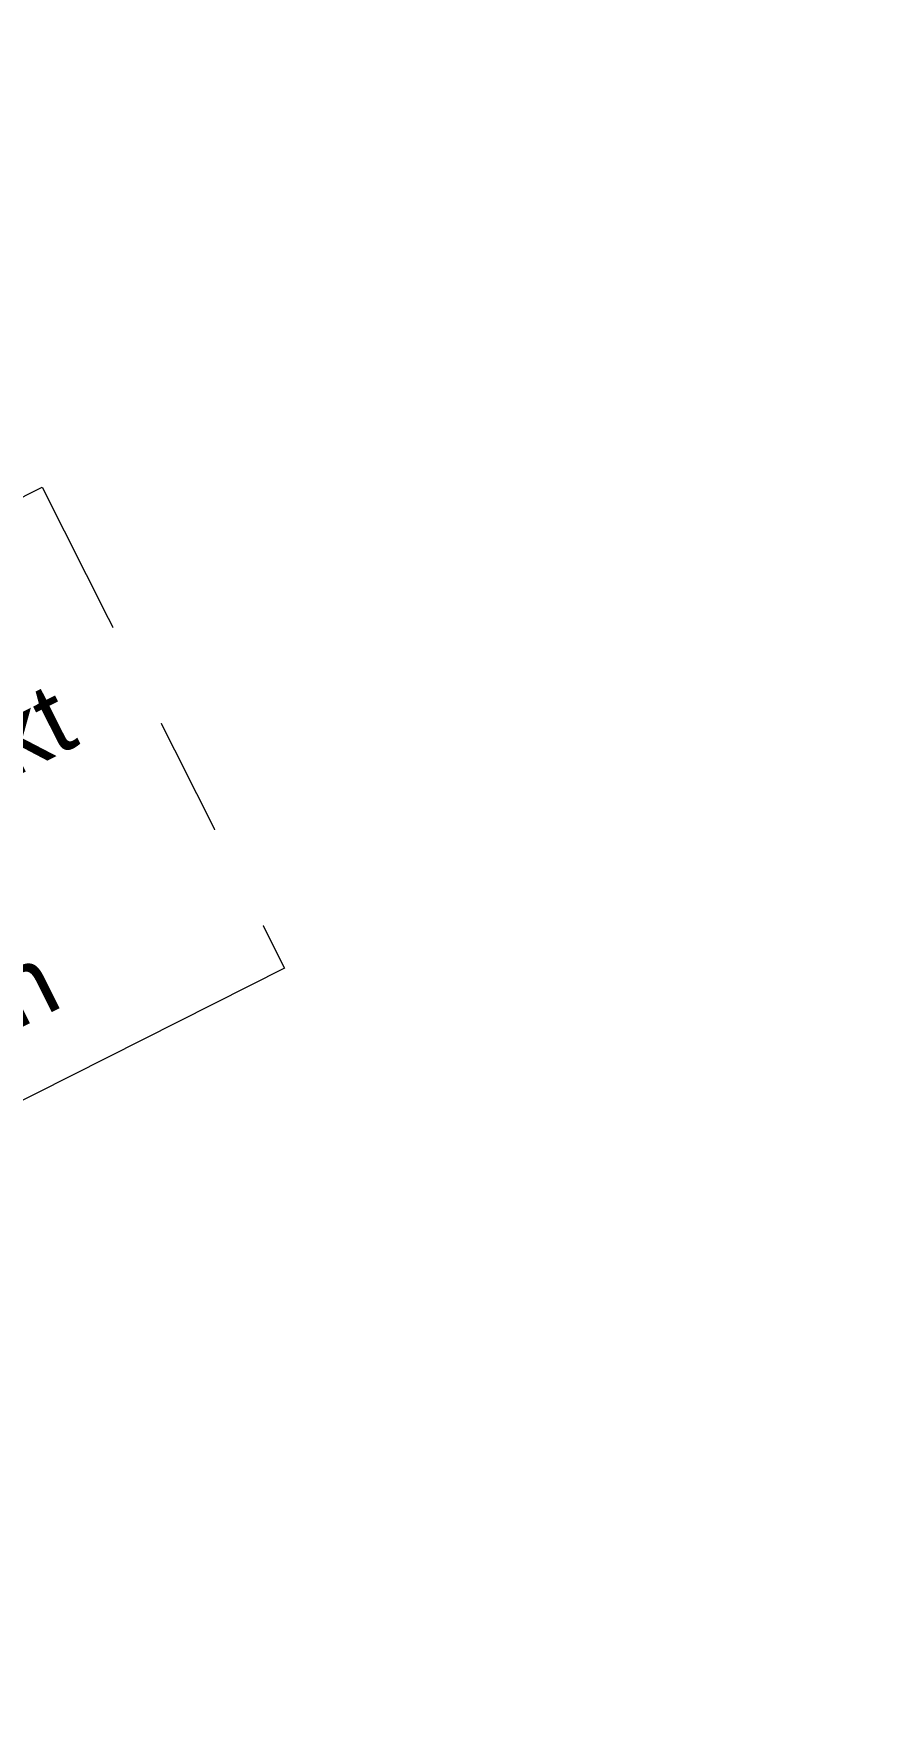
# Model space of a CAD drawing. Header units: metres. Extents: x 2682525 to 2683550, y 1250555 to 1251328.
# Drawn here: x 2683135.325 to 2683136.786, y 1250902.783 to 1250905.743 of the extents above; entities that cross this region are included whole.
import ezdxf

# ---------------------------------------------------------------- set-up
doc = ezdxf.new("R2010")
doc.units = ezdxf.units.M
doc.header["$PDMODE"] = 2
doc.header["$PDSIZE"] = -2
doc.linetypes.add('Verdeckt 0_75', pattern=[1.5, 0.75, -0.75])
for name, color, linetype, lineweight, true_color in [('2458 A U1_dwg-1', 9, 'Continuous', 18, 0x808080), ('_24_200 Materialien-Beton', 9, 'Continuous', 18, 0x808080), ('_24_200 Materialien-Daemmung H', 9, 'Continuous', 18, 0x808080), ('_24_300 Bauteile 3D-Wand Innen', 9, 'Continuous', 18, 0x808080), ('_24_400 Ausbau 2D-Moebel', 9, 'Continuous', 18, 0x808080), ('Bemassung', 9, 'Continuous', 18, 0x808080)]:
    doc.layers.add(name, color=color, linetype=linetype, lineweight=lineweight, true_color=true_color)
for name, color, linetype, lineweight in [('A-____-____-DIMS', 7, 'Continuous', 9), ('A-DETL-____-MBND', 7, 'Verdeckt 0_75', 18), ('Bemassung-1', 7, 'Continuous', 18), ('G-____-____-TEXT', 7, 'Continuous', 9)]:
    doc.layers.add(name, color=color, linetype=linetype, lineweight=lineweight)
doc.styles.add('Arial_3', font='arial.ttf', dxfattribs={"height": 125})
doc.styles.add('Arial_31', font='arial.ttf', dxfattribs={"width": 0.9, "height": 200})
doc.styles.add('ISOCP_2', font='isocp___.ttf', dxfattribs={"height": 125.8608217592593})
doc.dimstyles.new('2_0_mm_-_Arial', dxfattribs={"dimscale": 304.8, "dimtxt": 204.051879991394, "dimasz": 0.2460629921259842, "dimexe": 0.3280839895013123, "dimexo": 0.3280840109072179, "dimgap": 0.08202099737532807, "dimtad": 1, "dimdec": 1, "dimlfac": 0.001, "dimrnd": 0.09999999999999999, "dimzin": 0, "dimdsep": 46, "dimtxsty": 'Arial_31', "dimblk1": 'OBLIQUE', "dimblk2": 'OBLIQUE', "dimsah": 1, "dimcen": 0.09, "dimdle": 0.3280839895013123, "dimazin": 0, "dimtfac": 1, "dimtdec": 4, "dimtix": 1, "dimtmove": 0, "dimatfit": 3, "dimfxl": 1, "dimtvp": 1, "dimtfill": 1, "dimtolj": 1, "dimtzin": 0, "dimarcsym": 2})
doc.dimstyles.new('2_0_mm_-_Arial_1', dxfattribs={"dimscale": 304.8, "dimtxt": 204.051879991394, "dimasz": 0.2460629921259842, "dimexe": 0.3280839895013123, "dimexo": 0.3280840109072179, "dimgap": 0.08202099737532807, "dimtad": 1, "dimdec": 1, "dimlfac": 0.001, "dimrnd": 0.09999999999999999, "dimzin": 0, "dimdsep": 46, "dimtxsty": 'Arial_31', "dimblk1": 'OBLIQUE', "dimblk2": 'OBLIQUE', "dimsah": 1, "dimcen": 0.09, "dimdle": 0.3280839895013123, "dimazin": 0, "dimtfac": 1, "dimtdec": 4, "dimtix": 1, "dimtmove": 2, "dimatfit": 3, "dimfxl": 1, "dimtvp": 1, "dimtfill": 1, "dimtolj": 1, "dimtzin": 0, "dimarcsym": 2})
pattern_1 = [(18.233, (0, 0), (18.77292067800844, -56.98752011815572), []), (288.233, (0, 0), (63.31313485127099, 20.85671487326738), [])]
pattern_2 = [(89.97, (0, 0), (49.99999314610821, -0.02617993758368658), [])]
pattern_3 = [(0, (0, 0), (0, -50), [])]

# ---------------------------------------------------------------- blocks, each defined once
blk = doc.blocks.new('2458 A U1_dwg_VW_SLASH-9045485-U01 Bodenplatte')
at = {"layer": 'Bemassung'}
for p, q in [((500.0534143197685, 500.0534143197683), (-500.0534143197683, -500.0534143197685)), ((890.9383564621788, 0), (-999.9999999999999, 0))]:
    blk.add_line(p, q, dxfattribs=at)
blk = doc.blocks.new('2458 A U1_dwg-9041719-U01 Bodenplatte')
at = {"layer": '_24_200 Materialien-Beton'}
h = blk.add_hatch(dxfattribs=at)
h.set_pattern_fill('FP_1', color=256, style=0, pattern_type=2)
h.set_pattern_definition(pattern_1)
h.paths.add_polyline_path([(-21998.89012047957, -17560.46579661157), (-21718.8901204796, -17280.61025200012), (-21718.89012047962, -15680.46579661153), (-21998.89012047961, -15400.46579661154), (-21998.89012047957, -17280.61025200012)])
h = blk.add_hatch(dxfattribs=at)
h.set_pattern_fill('FP_1', color=256, style=0, pattern_type=2)
h.set_pattern_definition(pattern_1)
h.paths.add_polyline_path([(-21998.89012047957, -17560.46579661157), (-21718.8901204796, -17280.61025200012), (-21718.89012047962, -15680.46579661153), (-21998.89012047961, -15400.46579661154), (-21998.89012047961, -15700.46579661158)])
h = blk.add_hatch(dxfattribs=at)
h.set_pattern_fill('FP_1', color=256, style=0, pattern_type=2)
h.set_pattern_definition(pattern_1)
h.paths.add_polyline_path([(-19861.01777991356, -17561.56903548504), (-19598.8901203391, -17281.70426793714), (-21718.8901204796, -17280.61025200012), (-21998.89012047957, -17560.46579661158), (-19861.01777991356, -17560.46579661158)])
h = blk.add_hatch(dxfattribs=at)
h.set_pattern_fill('FP_1', color=256, style=0, pattern_type=2)
h.set_pattern_definition(pattern_1)
h.paths.add_polyline_path([(-19861.01777991356, -17561.56903548504), (-19598.8901203391, -17281.70426793714), (-21718.8901204796, -17280.61025200012), (-21998.89012047957, -17560.46579661158), (-19861.01777991356, -17560.46579661158)])
h = blk.add_hatch(dxfattribs=at)
h.set_pattern_fill('FP_1', color=256, style=0, pattern_type=2)
h.set_pattern_definition(pattern_1)
h.paths.add_polyline_path([(-19848.89012033911, -20535.46579664229), (-19848.89012033911, -20285.46579664229), (-21286.1788900316, -20285.46579664229), (-21536.1788900316, -20535.46579664228), (-19996.145965765, -20535.46579664229)])
h.paths.add_polyline_path([(-21712.95558532821, -20535.46579664228), (-21462.95558532823, -20285.46579664229), (-24054.01496714392, -20285.46579664228), (-24054.01496714392, -20535.46579664227), (-21991.62257390573, -20535.46579664228)])
h = blk.add_hatch(dxfattribs=at)
h.set_pattern_fill('FP_1', color=256, style=0, pattern_type=2)
h.set_pattern_definition(pattern_1)
h.paths.add_polyline_path([(-19848.89012033911, -20535.46579664229), (-19848.89012033911, -20285.46579664229), (-21286.1788900316, -20285.46579664229), (-21536.1788900316, -20535.46579664228), (-19996.145965765, -20535.46579664229)])
h.paths.add_polyline_path([(-21991.62257390573, -20535.46579664228), (-21712.95558532821, -20535.46579664228), (-21462.95558532823, -20285.46579664229), (-24054.01496714392, -20285.46579664228), (-24054.01496714392, -20535.46579664227), (-22490.48717840575, -20535.46579664227)])
at = {"layer": '_24_200 Materialien-Daemmung H'}
h = blk.add_hatch(dxfattribs=at)
h.set_pattern_fill('FP_2', color=256, style=0, pattern_type=2)
h.set_pattern_definition(pattern_3)
h.paths.add_polyline_path([(-22188.89012047958, -17750.36777331221), (-21998.89012047957, -17560.46579661158), (-21998.89012047961, -15400.46579661154), (-22188.89012047962, -15210.46579661153), (-22188.89012047958, -17560.46579661158)])
h = blk.add_hatch(dxfattribs=at)
h.set_pattern_fill('FP_2', color=256, style=0, pattern_type=2)
h.set_pattern_definition(pattern_3)
h.paths.add_polyline_path([(-22188.89012047958, -17750.36777331221), (-21998.89012047957, -17560.46579661158), (-21998.89012047961, -15400.46579661154), (-22188.89012047962, -15210.46579661153), (-22188.89012047962, -15700.46579661158)])
h = blk.add_hatch(dxfattribs=at)
h.set_pattern_fill('FP_10', color=256, style=0, pattern_type=2)
h.set_pattern_definition(pattern_2)
h.paths.add_polyline_path([(-20038.89012033911, -17751.47727060683), (-19861.01777991356, -17561.56903548504), (-21998.89012047957, -17560.46579661158), (-22188.89012047958, -17750.36777331221), (-20038.89012033911, -17750.36777331221)])
h = blk.add_hatch(dxfattribs=at)
h.set_pattern_fill('FP_10', color=256, style=0, pattern_type=2)
h.set_pattern_definition(pattern_2)
h.paths.add_polyline_path([(-20038.89012033911, -17751.47727060683), (-19861.01777991356, -17561.56903548504), (-21998.89012047957, -17560.46579661158), (-22188.89012047958, -17750.36777331221), (-20038.89012033911, -17750.36777331221)])
at = {"layer": '_24_200 Materialien-Beton', "flags": 128}
for points in [[(-21998.89012047956, -17560.46579661156), (-19861.01777991355, -17560.46579661156), (-21998.89012047956, -17560.46579661156), (-21998.89012047956, -15400.46579661152), (-19598.89012033911, -15400.46579661152), (-21998.89012047957, -15400.46579661152), (-28478.35925963508, -15400.46579661152), (-21998.89012047957, -15400.46579661152)], [(-21462.95558532827, -20285.46579664229), (-24054.01496714392, -20285.46579664229)]]:
    blk.add_lwpolyline(points, close=True, dxfattribs=at)
for points in [[(-23114.01496714837, -20697.07744892974), (-23114.01496714837, -20535.46579664228), (-21712.95558532825, -20535.46579664228)], [(-21712.95558532825, -20535.46579664228), (-23114.01496714835, -20535.46579664228), (-23114.01496714835, -20697.07744892973)]]:
    blk.add_lwpolyline(points, dxfattribs=at)
at = {"layer": '_24_200 Materialien-Daemmung H', "flags": 128}
for points in [[(-20038.89012033909, -18331.4772706068), (-20038.89012033909, -17751.47727060681), (-22188.89012047956, -17751.47727060681), (-22188.89012047956, -15210.46579661152), (-19598.89012034154, -15210.46579661152), (-18478.89012047924, -15210.46579661152), (-19598.89012034154, -15210.46579661152), (-22188.89012047958, -15210.46579661152), (-22188.89012047958, -17750.36777331219), (-20038.89012033908, -17750.36777331219)], [(-19598.89012033911, -15400.46579661392), (-18478.89012047924, -15400.46579661392), (-19598.89012033911, -15400.46579661392), (-21998.89012047958, -15400.46579661392), (-21998.89012047958, -17560.46579661156), (-19861.01777991355, -17560.46579661156), (-21998.89012047956, -17560.46579661156), (-21998.89012047956, -15400.46579661152)]]:
    blk.add_lwpolyline(points, close=True, dxfattribs=at)
at = {"layer": '_24_300 Bauteile 3D-Wand Innen', "flags": 128}
for points in [[(-20038.89012033909, -18331.4772706068), (-20038.89012033909, -17751.47727060681), (-22188.89012047956, -17751.47727060681), (-22188.89012047956, -15210.46579661152), (-19598.89012034154, -15210.46579661152), (-22188.89012047958, -15210.46579661152), (-22188.89012047958, -17750.36777331219), (-20038.89012033909, -17750.36777331219)], [(-21462.95558532825, -20285.46579664229), (-24054.01496714392, -20285.46579664229)]]:
    blk.add_lwpolyline(points, close=True, dxfattribs=at)
for points in [[(-23114.01496714835, -20697.07744892973), (-23114.01496714835, -20535.46579664228), (-21712.95558532825, -20535.46579664228)], [(-21712.95558532825, -20535.46579664228), (-23114.01496714835, -20535.46579664228), (-23114.01496714835, -20697.07744892973)]]:
    blk.add_lwpolyline(points, dxfattribs=at)
at = {"layer": '_24_400 Ausbau 2D-Moebel', "flags": 128}
blk.add_lwpolyline([(-20648.89012047954, -18401.27859318425), (-21848.89012047954, -18401.27859318425), (-21848.89012047954, -17801.27859318425), (-20648.89012047954, -17801.27859318425)], close=True, dxfattribs=at)
blk.add_lwpolyline([(-20648.89012047954, -18401.27859318425), (-21848.89012047954, -18401.27859318425), (-21848.89012047954, -17801.27859318425), (-20648.89012047954, -17801.27859318425)], close=True, dxfattribs=at)
blk.add_lwpolyline([(-21448.88999769365, -18701.27867504147), (-21448.88999769365, -18401.2786750415), (-21048.89012047955, -18401.2786750415), (-21048.89012047955, -18701.27851132697), (-21448.88999769365, -18701.27851132697)], dxfattribs=at)
blk.add_lwpolyline([(-21448.88999769365, -18701.27867504147), (-21448.88999769365, -18401.2786750415), (-21048.89012047955, -18401.2786750415), (-21048.89012047955, -18701.27851132697), (-21448.88999769365, -18701.27851132697)], dxfattribs=at)
at = {"layer": 'Bemassung', "flags": 128}
for points in [[(-22775.4569627819, -17560.46579661157), (-21861.89012047956, -17560.46579661157), (-22775.4569627819, -17560.46579661157), (-21861.89012047956, -17560.46579661157)], [(-21998.89012047956, -18274.7674511667), (-21998.89012047956, -17563.46579661156), (-21998.89012047956, -18274.76745116671), (-21998.89012047956, -17563.46579661156)], [(-22675.45696278208, -20060.98337476727), (-22675.45696278208, -20173.22458570477), (-22675.45696278208, -17672.70700754907), (-22675.45696278208, -20173.22458570477)], [(-25651.77375620198, -18174.76745116672), (-22111.13133141706, -18174.76745116672)], [(-21886.64890954205, -18174.76745116672), (-19961.13133141704, -18174.76745116672)], [(-26792.79984073416, -18983.2628981883), (-20151.13133127662, -18983.2628981883)], [(-20263.3725422141, -19788.68927957524), (-20151.1313312766, -19788.68927957524), (-23941.7737562064, -19788.68927957524), (-20151.1313312766, -19788.68927957524)], [(-22775.45696278206, -20285.46579664227), (-21950.63534153408, -20285.46579664227), (-22775.45696278206, -20285.46579664227), (-21950.63534153408, -20285.46579664227)], [(-22675.45696278208, -20285.46579664227), (-22675.45696278208, -20535.46579664227)], [(-22775.45696278207, -20535.46579664227), (-22050.73375544271, -20535.46579664227), (-22775.45696278207, -20535.46579664227), (-22050.73375544271, -20535.46579664227)]]:
    blk.add_lwpolyline(points, close=True, dxfattribs=at)
at = {"xscale": 0.1122412109375, "yscale": 0.1122412109375, "zscale": 0.1122412109375}
blk.add_blockref('2458 A U1_dwg_VW_SLASH-9045485-U01 Bodenplatte', (-21998.89012047956, -18174.76745116672), dxfattribs=at)
blk.add_blockref('2458 A U1_dwg_VW_SLASH-9045485-U01 Bodenplatte', (-21998.89012047956, -18174.76745116672), dxfattribs=at)
for p, rotation in [((-21998.89012047956, -18174.76745116672), 180), ((-21998.89012047956, -18174.76745116672), 180), ((-22675.45696278192, -20285.46579664227), 270), ((-22675.45696278208, -20285.46579664227), 270), ((-22675.45696278192, -20285.46579664227), 270), ((-22675.45696278208, -20285.46579664227), 270)]:
    blk.add_blockref('2458 A U1_dwg_VW_SLASH-9045485-U01 Bodenplatte', p, dxfattribs=dict(at, rotation=rotation))
at = {"layer": 'Bemassung-1', "char_height": 125.8608217592593, "line_spacing_factor": 1.478621465017729, "style": 'ISOCP_2'}
for s, insert, width, attachment_point in [('2.15', (-20923.89012047954, -18067.734175199), 372.1887141535614, 2), ('2.15', (-20923.89012047954, -18067.734175199), 372.1887141535614, 2), ('5', (-21922.43397051842, -19515.79466866977), 118.4236817761332, 1), ('5', (-21922.43397051842, -19515.79466866977), 118.4236817761332, 1), ('4.01', (-22278.8626849826, -19662.33262543234), 389.1063829787234, 1), ('4.01', (-22278.8626849826, -19662.33262543234), 389.1063829787234, 1)]:
    blk.add_mtext(s, dxfattribs=dict(at, insert=insert, width=width, attachment_point=attachment_point))
at = {"layer": 'Bemassung-1', "char_height": 125.8608217592593, "rotation": 90, "line_spacing_factor": 1.478621465017729, "style": 'ISOCP_2'}
for s, insert, width, attachment_point in [('2.72', (-22565.68123305104, -18914.7627377003), 406.0240518038852, 1), ('2.72', (-22565.68123305104, -18914.7627377003), 406.0240518038852, 1), ('25', (-22782.49023874979, -20410.46579664226), 236.8473635522664, 2), ('25', (-22782.49023874979, -20410.46579664226), 236.8473635522664, 2)]:
    blk.add_mtext(s, dxfattribs=dict(at, insert=insert, width=width, attachment_point=attachment_point))
blk = doc.blocks.new('_Oblique')
at = {"color": 0, "linetype": 'ByBlock', "lineweight": -2}
blk.add_line((-0.5, -0.5), (0.5, 0.5), dxfattribs=at)
blk = doc.blocks.new('*D1807')
at = {"layer": 'A-____-____-DIMS', "color": 0, "lineweight": -2, "transparency": 16777216}
for p, q in [((2683068.897622096, 1250867.009540824), (2683135.861756529, 1250900.785341326)), ((2683053.688199543, 1250859.338114525), (2683068.897622096, 1250867.009540824)), ((2683053.688199543, 1250859.338114525), (2682986.72406511, 1250825.562314023)), ((2683113.74310552, 1250778.098576879), (2683113.932022766, 1250777.724028246)), ((2683098.698719751, 1250770.099947516), (2683098.722600213, 1250770.052601948))]:
    blk.add_line(p, q, dxfattribs=at)
at = {"layer": 'A-____-____-DIMS', "color": 0, "lineweight": -2, "transparency": 16777216, "xscale": 74.99999999999999, "yscale": 74.99999999999999, "zscale": 74.99999999999999}
for p, rotation in [((2683068.897622096, 1250867.009540824), 206.7657572042305), ((2683053.688199543, 1250859.338114525), 26.76575720423048)]:
    blk.add_blockref('_Oblique', p, dxfattribs=dict(at, rotation=rotation))
at = {"layer": 'A-____-____-DIMS', "color": 0, "transparency": 16777216, "insert": (2683004.047613651, 1250976.668747653), "char_height": 200, "width": 911.641014607705, "attachment_point": 5, "rotation": 26.76575720423047, "style": 'Arial_31', "bg_fill": 3, "box_fill_scale": 1.1, "bg_fill_color": 256, "bg_fill_true_color": 13158600, "bg_fill_transparency": 0}
blk.add_mtext('\\A1;0.0', dxfattribs=at)
at = {"layer": 'Defpoints', "color": 0, "transparency": 16777216}
for p in [(2683068.708701911, 1250867.384095282), (2683068.897622096, 1250867.009540824), (2683053.664316143, 1250859.385465919)]:
    blk.add_point(p, dxfattribs=at)
blk = doc.blocks.new('*D1808')
at = {"layer": 'A-____-____-DIMS', "color": 0, "lineweight": -2, "transparency": 16777216}
for p, q in [((2683101.306229421, 1250883.356000871), (2683168.270363854, 1250917.131801374)), ((2683068.897622741, 1250867.009539544), (2683001.933488308, 1250833.233739042)), ((2683146.196746825, 1250794.355752247), (2683146.340630091, 1250794.070488293)), ((2683113.74310552, 1250778.098576879), (2683113.932023411, 1250777.724026967))]:
    blk.add_line(p, q, dxfattribs=at)
at = {"layer": 'A-____-____-DIMS', "color": 0, "transparency": 16777216, "insert": (2682617.72699169, 1250788.948338999), "char_height": 200, "width": 911.641014607705, "attachment_point": 1, "rotation": 26.76575720423047, "line_spacing_factor": 0.9417779076525878, "style": 'Arial_31', "bg_fill": 3, "box_fill_scale": 1.1, "bg_fill_color": 256, "bg_fill_true_color": 13158600, "bg_fill_transparency": 0}
blk.add_mtext('\\A1;0.0', dxfattribs=at)
at = {"layer": 'A-____-____-DIMS', "color": 0, "lineweight": -2, "transparency": 16777216}
blk.add_line((2683068.897622741, 1250867.009539544), (2683101.306229421, 1250883.356000871), dxfattribs=at)
at = {"layer": 'Defpoints', "color": 0, "transparency": 16777216}
for p in [(2683101.162343216, 1250883.641270651), (2683101.306229421, 1250883.356000871), (2683068.708701911, 1250867.384095282)]:
    blk.add_point(p, dxfattribs=at)
at = {"layer": 'A-____-____-DIMS', "color": 0, "lineweight": -2, "transparency": 16777216, "xscale": 74.99999999999999, "yscale": 74.99999999999999, "zscale": 74.99999999999999}
for p, rotation in [((2683101.306229421, 1250883.356000871), 206.7657572042305), ((2683068.897622741, 1250867.009539544), 26.76575720423048)]:
    blk.add_blockref('_Oblique', p, dxfattribs=dict(at, rotation=rotation))
blk = doc.blocks.new('*D1809')
at = {"layer": 'A-____-____-DIMS', "color": 0, "lineweight": -2, "transparency": 16777216}
for p, q in [((2683132.910514814, 1250899.296771893), (2683199.874649247, 1250933.072572396)), ((2683101.30623005, 1250883.355999624), (2683132.910514814, 1250899.296771893)), ((2683101.30623005, 1250883.355999624), (2683034.342095617, 1250849.580199121)), ((2683177.801724807, 1250810.295150137), (2683177.944915484, 1250810.011259315)), ((2683146.196746825, 1250794.355752247), (2683146.34063072, 1250794.070487046))]:
    blk.add_line(p, q, dxfattribs=at)
at = {"layer": 'A-____-____-DIMS', "color": 0, "lineweight": -2, "transparency": 16777216, "xscale": 74.99999999999999, "yscale": 74.99999999999999, "zscale": 74.99999999999999}
for p, rotation in [((2683132.910514814, 1250899.296771893), 206.7657572042305), ((2683101.30623005, 1250883.355999624), 26.76575720423048)]:
    blk.add_blockref('_Oblique', p, dxfattribs=dict(at, rotation=rotation))
at = {"layer": 'A-____-____-DIMS', "color": 0, "transparency": 16777216, "insert": (2683059.863075263, 1251004.821305737), "char_height": 200, "width": 911.641014607705, "attachment_point": 5, "rotation": 26.76575720423047, "style": 'Arial_31', "bg_fill": 3, "box_fill_scale": 1.1, "bg_fill_color": 256, "bg_fill_true_color": 13158600, "bg_fill_transparency": 0}
blk.add_mtext('\\A1;0.0', dxfattribs=at)
at = {"layer": 'Defpoints', "color": 0, "transparency": 16777216}
for p in [(2683132.767321199, 1250899.58066854), (2683132.910514814, 1250899.296771893), (2683101.162343216, 1250883.641270651)]:
    blk.add_point(p, dxfattribs=at)

msp = doc.modelspace()

# ---------------------------------------------------------------- linework, layer by layer
at = {"layer": 'A-DETL-____-MBND'}
msp.add_open_spline([(2683066.009390901, 1250869.679863096), (2683066.288205003, 1250869.551325586), (2683067.039320472, 1250869.18605556), (2683068.808618498, 1250868.554809036), (2683071.657237757, 1250869.494124548), (2683074.467321273, 1250871.018365242), (2683078.195421315, 1250872.859749516), (2683083.158512379, 1250875.383371573), (2683088.800458998, 1250878.256991499), (2683094.67246607, 1250881.112386641), (2683097.951854891, 1250882.94699488), (2683100.081408632, 1250883.879558791), (2683100.187642982, 1250884.43076455), (2683100.919117485, 1250885.016465895), (2683101.844521929, 1250884.711114088), (2683103.967648854, 1250886.004076284), (2683109.204590926, 1250888.417601884), (2683115.754953569, 1250891.836530144), (2683122.446522959, 1250895.24131188), (2683126.497124689, 1250897.270196159), (2683129.520615935, 1250898.811156605), (2683132.804656584, 1250900.260438276), (2683134.067093911, 1250906.573856538), (2683135.558020153, 1250913.796773206), (2683138.657477513, 1250918.602886364), (2683139.889302063, 1250920.906158589)], degree=3, knots=[0, 0, 0, 0, 3.021816965252346, 8.2668153199768, 17.95102877688316, 30.86478291184385, 40.23480069127133, 58.74610483870741, 85.71719350426484, 102.6006594184549, 122.8063238274784, 123.1988405673681, 125.0105717409506, 127.673553189531, 131.444065486728, 133.3966811922206, 151.4499517304334, 188.9907190902837, 205.6325642785124, 225.4757952452216, 233.4027051389572, 239.3167187433414, 259.753894699282, 288.8823652494151, 314.5908583427087, 314.5908583427087, 314.5908583427087, 314.5908583427087], dxfattribs=at)

# ---------------------------------------------------------------- block references
at = {"layer": '2458 A U1_dwg-1', "xscale": 0.001, "yscale": 0.001, "zscale": 0.001, "rotation": 26.76575494316579}
msp.add_blockref('2458 A U1_dwg-9041719-U01 Bodenplatte', (2683147.144467305, 1250931.177239274), dxfattribs=at)

# ---------------------------------------------------------------- next in the draw order: dimensions: what is measured, and where the dimension line sits
at = {"layer": 'A-____-____-DIMS'}
dim = msp.add_linear_dim(base=(2683068.897622096, 1250867.009540824), p1=(2683053.664316142, 1250859.385465919), p2=(2683068.708701911, 1250867.384095282), angle=26.76575720423047, dimstyle='2_0_mm_-_Arial', override={"dimpost": '<>', "dimfxl": 17038.5332360565}, dxfattribs=at)
dim.commit()
dim.dimension.update_dxf_attribs({"geometry": '*D1807', "text_midpoint": (2683004.047613651, 1250976.668747653)})

# ---------------------------------------------------------------- next in the draw order: dimensions: what is measured, and where the dimension line sits
dim = msp.add_linear_dim(base=(2683101.306229421, 1250883.356000871), p1=(2683068.708701911, 1250867.384095282), p2=(2683101.162343216, 1250883.641270651), angle=26.76575720423047, dimstyle='2_0_mm_-_Arial_1', override={"dimpost": '<>', "dimfxl": 36297.85923366722}, dxfattribs=at)
dim.commit()
dim.dimension.update_dxf_attribs({"geometry": '*D1808', "text_midpoint": (2683084.754535631, 1250875.177022492), "dimtype": 160})

# ---------------------------------------------------------------- next in the draw order: dimensions: what is measured, and where the dimension line sits
dim = msp.add_linear_dim(base=(2683132.910514814, 1250899.296771893), p1=(2683101.162343216, 1250883.641270651), p2=(2683132.767321198, 1250899.58066854), angle=26.76575720423047, dimstyle='2_0_mm_-_Arial', override={"dimpost": '<>', "dimfxl": 35396.87893486193}, dxfattribs=at)
dim.commit()
dim.dimension.update_dxf_attribs({"geometry": '*D1809', "text_midpoint": (2683059.863075263, 1251004.821305737)})

# ---------------------------------------------------------------- next in the draw order: linework, layer by layer
at = {"layer": 'G-____-____-TEXT', "flags": 128}
msp.add_lwpolyline([(2683133.101364531, 1250903.819823269), (2683135.340014897, 1250904.948968017), (2683135.765139606, 1250904.106112762), (2683133.52648924, 1250902.976968013)], close=True, dxfattribs=at)

# ---------------------------------------------------------------- next in the draw order: texts
at = {"layer": 'G-____-____-TEXT', "insert": (2683133.306668705, 1250903.579325127), "char_height": 0.125, "width": 2.797889375, "attachment_point": 1, "rotation": 26.765754943165796, "style": 'Arial_3', "bg_fill": 3, "box_fill_scale": 1.25, "bg_fill_color": 256, "bg_fill_true_color": 13158600, "bg_fill_transparency": 0}
msp.add_mtext('Bodendurchdringungen direkt ', dxfattribs=at)

# ---------------------------------------------------------------- next in the draw order: texts
at = {"layer": 'G-____-____-TEXT', "insert": (2683133.485398969, 1250903.224973242), "char_height": 0.125, "width": 2.465189062499999, "attachment_point": 1, "rotation": 26.765754943165796, "style": 'Arial_3', "bg_fill": 3, "box_fill_scale": 1.25, "bg_fill_color": 256, "bg_fill_true_color": 13158600, "bg_fill_transparency": 0}
msp.add_mtext('2x 45° Bogen auszuführen', dxfattribs=at)

doc.saveas('drawing.dxf')
